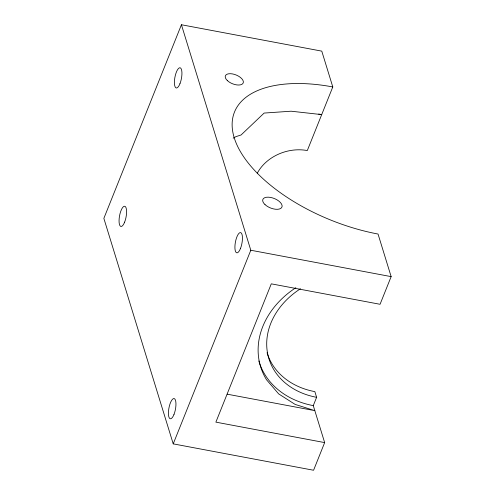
<?xml version="1.0" encoding="UTF-8"?>
<svg xmlns="http://www.w3.org/2000/svg" width="495" height="495" viewBox="0 0 495 495"><rect width="100%" height="100%" fill="white"/><g stroke="black" fill="none" stroke-linecap="round" stroke-linejoin="round"><path stroke-width="0.74" d="M257.258 173.262A41.147 33.202 -17.1 0 1 307.302 150.56L332.789 86.941L321.775 51.134L181.424 24.75L103.857 218.375L173.225 443.867L313.576 470.25L324.658 442.592L313.279 405.622A85.722 69.176 -17.1 0 1 258.842 360.96M173.225 443.867L250.798 250.241L181.424 24.75M313.279 405.622L316.608 397.324L314.857 391.632A75.432 60.873 -17.1 0 1 267.053 352.694M332.789 86.941A130.296 64.468 21.8 0 0 234.209 137.709A130.296 64.468 21.8 0 0 378.044 234.042L391.143 276.625L380.061 304.289L271.285 283.839L215.876 422.142L324.658 442.592M318.681 114.036L321.707 114.605L291.11 111.208L264.138 113.064L241.09 134.974L235.979 136.626A130.296 64.468 21.8 0 0 233.17 138.179M250.798 250.241L391.143 276.625M227.205 394.181L314.832 410.652L295.138 404.415L278.673 393.89L266.558 379.801A85.722 69.176 -17.1 0 1 295.818 287.719M316.608 397.324A75.432 60.873 -17.1 0 1 267.244 351.394A75.432 60.873 -17.1 0 1 300.484 288.746M227.391 80.623A9.603 4.752 21.8 0 0 242.859 83.531A9.603 4.752 21.8 0 0 232.625 73.947A9.603 4.752 21.8 0 0 227.391 80.623M265.004 204.59A10.284 5.092 21.8 0 0 281.581 207.702A10.284 5.092 21.8 0 0 270.617 197.437A10.284 5.092 21.8 0 0 265.004 204.59M179.963 83.686A10.284 3.317 -79.4 0 0 180.168 67.79A10.284 3.317 -79.4 0 0 174.407 82.164A10.284 3.317 -79.4 0 0 179.963 83.686M124.61 222.162A10.284 3.317 -79.4 0 0 124.814 206.267A10.284 3.317 -79.4 0 0 119.054 220.64A10.284 3.317 -79.4 0 0 124.61 222.162M240.471 248.515A10.284 3.317 -79.4 0 0 240.669 232.619A10.284 3.317 -79.4 0 0 234.908 246.993A10.284 3.317 -79.4 0 0 240.471 248.515M173.98 414.476A10.284 3.317 -79.4 0 0 174.178 398.58A10.284 3.317 -79.4 0 0 168.424 412.954A10.284 3.317 -79.4 0 0 173.98 414.476"/></g></svg>
